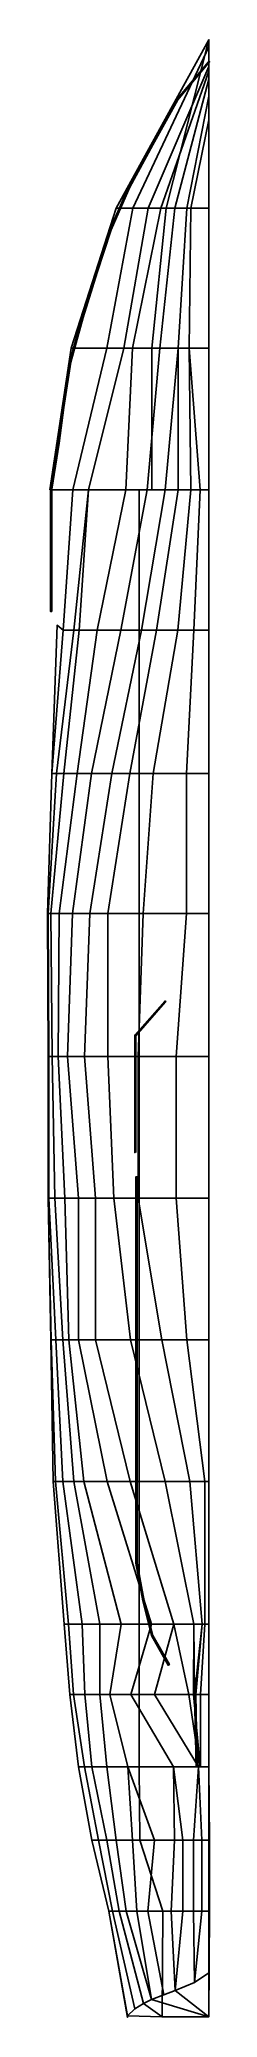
# Model space of a CAD drawing. Extents: x -5.2 to 0, y -31.7 to 31.7.
import ezdxf

# ---------------------------------------------------------------- set-up
doc = ezdxf.new("R2010")
doc.units = 0
doc.layers.add('H2', color=7, linetype='CONTINUOUS')
doc.layers.add('R2', color=6, linetype='CONTINUOUS')

msp = doc.modelspace()

# ---------------------------------------------------------------- linework, layer by layer
at = {"layer": 'H2'}
for points in [[(-1.37, 26.29, 3.19), (-2.98, 26.29, 3.1), (0, 31.68, 3.18), (0, 31.69, 3.26)], [(0, 31.68, 3.18), (-2.98, 26.29, 3.1), (-2.44, 26.29, 2.21), (0, 31.46, 2.21)], [(0, 31.69, 3.29), (0, 26.29, 3.21), (-1.37, 26.29, 3.19), (0, 31.69, 3.26)], [(0, 31.46, 2.21), (-2.44, 26.29, 2.21), (-1.95, 26.29, 1.33), (0, 30.83, -0.52)], [(0, 30.83, -0.52), (-1.95, 26.29, 1.33), (-1.54, 26.29, 0.32), (0, 30.68, -1.17)], [(0, 30.68, -1.17), (-1.54, 26.29, 0.32), (-1.1, 26.29, -0.99), (0, 30.42, -1.74)], [(0, 30.42, -1.74), (-1.1, 26.29, -0.99), (-0.71, 26.29, -2.39), (0, 29.88, -2.43)], [(0, 29.88, -2.43), (-0.71, 26.29, -2.39), (-0.58, 26.29, -2.75), (0, 29.12, -2.99)], [(0, 29.12, -2.99), (-0.58, 26.29, -2.75), (0, 26.29, -3.99), (0, 28.05, -3.47)], [(-1.83, 21.8, 3.02), (-4.42, 21.8, 2.89), (-2.98, 26.29, 3.1), (-1.37, 26.29, 3.19)], [(-2.98, 26.29, 3.1), (-4.42, 21.8, 2.89), (-3.27, 21.8, 0.99), (-2.44, 26.29, 2.21)], [(-2.44, 26.29, 2.21), (-3.27, 21.8, 0.99), (-2.73, 21.8, -0.06), (-1.95, 26.29, 1.33)], [(-1.95, 26.29, 1.33), (-2.73, 21.8, -0.06), (-2.45, 21.8, -0.68), (-1.54, 26.29, 0.32)], [(-1.54, 26.29, 0.32), (-2.45, 21.8, -0.68), (-1.58, 21.8, -2.53), (-1.1, 26.29, -0.99)], [(0, 26.29, 3.21), (0, 21.8, 3.05), (-1.83, 21.8, 3.02), (-1.37, 26.29, 3.19)], [(-1.1, 26.29, -0.99), (-1.58, 21.8, -2.53), (-0.99, 21.8, -3.59), (-0.71, 26.29, -2.39)], [(-0.71, 26.29, -2.39), (-0.99, 21.8, -3.59), (-0.64, 21.8, -4.13), (-0.58, 26.29, -2.75)], [(-0.58, 26.29, -2.75), (-0.64, 21.8, -4.13), (0, 21.8, -4.73), (0, 26.29, -3.99)], [(-4.42, 21.8, 2.89), (-5.1, 17.27, 2.68), (-4.36, 17.27, 0.86), (-3.27, 21.8, 0.99)], [(-1.83, 17.27, 2.89), (-5.1, 17.27, 2.68), (-4.42, 21.8, 2.89), (-1.83, 21.8, 3.02)], [(-3.27, 21.8, 0.99), (-4.36, 17.27, 0.86), (-3.86, 17.27, -0.19), (-2.73, 21.8, -0.06)], [(-2.73, 21.8, -0.06), (-3.86, 17.27, -0.19), (-2.67, 17.27, -2.46), (-2.45, 21.8, -0.68)], [(-2.45, 21.8, -0.68), (-2.67, 17.27, -2.46), (-1.98, 17.27, -3.51), (-1.58, 21.8, -2.53)], [(-1.58, 21.8, -2.53), (-1.98, 17.27, -3.51), (-1.4, 17.27, -4.15), (-0.99, 21.8, -3.59)], [(0, 21.8, 3.05), (0, 17.27, 2.92), (-1.83, 17.27, 2.89), (-1.83, 21.8, 3.02)], [(-0.99, 21.8, -3.59), (-1.4, 17.27, -4.15), (-0.99, 17.27, -4.49), (-0.99, 21.8, -3.59)], [(-0.99, 21.8, -3.59), (-0.99, 17.27, -4.49), (-0.58, 17.27, -4.73), (-0.64, 21.8, -4.13)], [(-0.64, 21.8, -4.13), (-0.58, 17.27, -4.73), (-0.28, 17.27, -4.84), (-0.64, 21.8, -4.13)], [(-0.64, 21.8, -4.13), (-0.28, 17.27, -4.84), (0, 17.27, -4.86), (0, 21.8, -4.73)], [(-2.24, 12.77, 0.69), (-4.67, 12.77, 0.57), (-4.36, 17.27, 0.86), (-2.24, 17.27, 0.86)], [(-4.36, 17.27, 0.86), (-4.67, 12.77, 0.57), (-4.33, 12.77, -0.76), (-3.86, 17.27, -0.19)], [(-3.86, 17.27, -0.19), (-4.33, 12.77, -0.76), (-4.16, 12.77, -1.26), (-3.86, 17.27, -0.19)], [(-3.86, 17.27, -0.19), (-4.16, 12.77, -1.26), (-3.58, 12.77, -2.5), (-2.67, 17.27, -2.46)], [(-2.67, 17.27, -2.46), (-3.58, 12.77, -2.5), (-2.83, 12.77, -3.55), (-1.98, 17.27, -3.51)], [(-1.98, 17.27, -3.51), (-2.83, 12.77, -3.55), (-2.16, 12.77, -4.19), (-1.4, 17.27, -4.15)], [(0, 17.27, 0.86), (0, 12.77, 0.72), (-2.24, 12.77, 0.69), (-2.24, 17.27, 0.86)], [(-1.4, 17.27, -4.15), (-2.16, 12.77, -4.19), (-1.68, 12.77, -4.5), (-0.99, 17.27, -4.49)], [(-0.99, 17.27, -4.49), (-1.68, 12.77, -4.5), (-1, 12.77, -4.77), (-0.58, 17.27, -4.73)], [(-0.58, 17.27, -4.73), (-1, 12.77, -4.77), (-0.49, 12.77, -4.88), (-0.28, 17.27, -4.84)], [(-0.28, 17.27, -4.84), (-0.49, 12.77, -4.88), (0, 12.77, -4.9), (0, 17.27, -4.86)], [(-2.24, 8.18, 0.66), (-5.04, 8.18, 0.5), (-4.67, 12.77, 0.57), (-2.24, 12.77, 0.69)], [(-4.67, 12.77, 0.57), (-5.04, 8.18, 0.5), (-4.89, 8.18, -0.78), (-4.33, 12.77, -0.76)], [(-4.33, 12.77, -0.76), (-4.89, 8.18, -0.78), (-4.65, 8.18, -1.8), (-4.16, 12.77, -1.26)], [(-4.16, 12.77, -1.26), (-4.65, 8.18, -1.8), (-4.22, 8.18, -2.87), (-3.58, 12.77, -2.5)], [(-3.58, 12.77, -2.5), (-4.22, 8.18, -2.87), (-3.77, 8.18, -3.57), (-2.83, 12.77, -3.55)], [(-2.83, 12.77, -3.55), (-3.77, 8.18, -3.57), (-3.11, 8.18, -4.21), (-2.16, 12.77, -4.19)], [(-2.16, 12.77, -4.19), (-3.11, 8.18, -4.21), (-2.54, 8.18, -4.52), (-1.68, 12.77, -4.5)], [(-1.68, 12.77, -4.5), (-2.54, 8.18, -4.52), (-1.79, 8.18, -4.73), (-1, 12.77, -4.77)], [(0, 12.77, 0.72), (0, 8.18, 0.7), (-2.24, 8.18, 0.66), (-2.24, 12.77, 0.69)], [(-1, 12.77, -4.77), (-1.79, 8.18, -4.73), (-0.72, 8.18, -4.86), (-0.49, 12.77, -4.88)], [(-0.49, 12.77, -4.88), (-0.72, 8.18, -4.86), (0, 8.18, -4.92), (0, 12.77, -4.9)], [(-2.24, 3.69, 0.57), (-5.18, 3.69, 0.4), (-5.04, 8.18, 0.5), (-2.24, 8.18, 0.66)], [(-5.04, 8.18, 0.5), (-5.18, 3.69, 0.4), (-5.15, 3.69, -1.42), (-4.89, 8.18, -0.78)], [(-4.89, 8.18, -0.78), (-5.15, 3.69, -1.42), (-5.07, 3.69, -2.17), (-4.65, 8.18, -1.8)], [(-4.65, 8.18, -1.8), (-5.07, 3.69, -2.17), (-4.8, 3.69, -3.09), (-4.22, 8.18, -2.87)], [(-4.22, 8.18, -2.87), (-4.8, 3.69, -3.09), (-4.38, 3.69, -3.78), (-3.77, 8.18, -3.57)], [(-3.77, 8.18, -3.57), (-4.38, 3.69, -3.78), (-3.82, 3.69, -4.25), (-3.11, 8.18, -4.21)], [(-3.11, 8.18, -4.21), (-3.82, 3.69, -4.25), (-3.24, 3.69, -4.51), (-2.54, 8.18, -4.52)], [(-2.54, 8.18, -4.52), (-3.24, 3.69, -4.51), (-2.11, 3.69, -4.79), (-1.79, 8.18, -4.73)], [(0, 8.18, 0.7), (0, 3.69, 0.63), (-2.24, 3.69, 0.57), (-2.24, 8.18, 0.66)], [(-1.79, 8.18, -4.73), (-2.11, 3.69, -4.79), (-0.72, 3.69, -4.99), (-0.72, 8.18, -4.86)], [(-0.72, 8.18, -4.86), (-0.72, 3.69, -4.99), (0, 3.69, -5.05), (0, 8.18, -4.92)], [(-5.18, 3.69, 0.4), (-5.14, -0.89, 0.48), (-5.13, -0.89, -1.41), (-5.15, 3.69, -1.42)], [(-2.24, -0.89, 0.65), (-5.14, -0.89, 0.48), (-5.18, 3.69, 0.4), (-2.24, 3.69, 0.57)], [(-5.15, 3.69, -1.42), (-5.13, -0.89, -1.41), (-5.03, -0.89, -2.33), (-5.07, 3.69, -2.17)], [(-5.07, 3.69, -2.17), (-5.03, -0.89, -2.33), (-4.83, -0.89, -3.08), (-4.8, 3.69, -3.09)], [(-4.8, 3.69, -3.09), (-4.83, -0.89, -3.08), (-4.53, -0.89, -3.63), (-4.38, 3.69, -3.78)], [(-4.38, 3.69, -3.78), (-4.53, -0.89, -3.63), (-3.99, -0.89, -4.12), (-3.82, 3.69, -4.25)], [(-3.82, 3.69, -4.25), (-3.99, -0.89, -4.12), (-3.24, -0.89, -4.45), (-3.24, 3.69, -4.51)], [(-3.24, 3.69, -4.51), (-3.24, -0.89, -4.45), (-2.27, -0.89, -4.73), (-2.11, 3.69, -4.79)], [(-2.11, 3.69, -4.79), (-2.27, -0.89, -4.73), (-1.05, -0.89, -4.94), (-0.72, 3.69, -4.99)], [(0, 3.69, 0.63), (0, -0.89, 0.71), (-2.24, -0.89, 0.65), (-2.24, 3.69, 0.57)], [(-0.72, 3.69, -4.99), (-1.05, -0.89, -4.94), (0, -0.89, -5.04), (0, 3.69, -5.05)], [(-5.14, -0.89, 0.48), (-5.16, -5.42, 0.51), (-5.13, -5.42, -1.38), (-5.13, -0.89, -1.41)], [(-2.24, -5.42, 0.68), (-5.16, -5.42, 0.51), (-5.14, -0.89, 0.48), (-2.24, -0.89, 0.65)], [(-5.13, -0.89, -1.41), (-5.13, -5.42, -1.38), (-4.94, -5.42, -2.3), (-5.03, -0.89, -2.33)], [(-5.03, -0.89, -2.33), (-4.94, -5.42, -2.3), (-4.62, -5.42, -3.05), (-4.83, -0.89, -3.08)], [(-4.83, -0.89, -3.08), (-4.62, -5.42, -3.05), (-4.18, -5.42, -3.6), (-4.53, -0.89, -3.63)], [(-4.53, -0.89, -3.63), (-4.18, -5.42, -3.6), (-3.64, -5.42, -4.09), (-3.99, -0.89, -4.12)], [(-3.99, -0.89, -4.12), (-3.64, -5.42, -4.09), (-3.05, -5.42, -4.41), (-3.24, -0.89, -4.45)], [(-3.24, -0.89, -4.45), (-3.05, -5.42, -4.41), (-2.27, -5.42, -4.7), (-2.27, -0.89, -4.73)], [(-2.27, -0.89, -4.73), (-2.27, -5.42, -4.7), (-1.05, -5.42, -4.91), (-1.05, -0.89, -4.94)], [(0, -0.89, 0.71), (0, -5.42, 0.74), (-2.24, -5.42, 0.68), (-2.24, -0.89, 0.65)], [(-1.05, -0.89, -4.94), (-1.05, -5.42, -4.91), (0, -5.42, -5.06), (0, -0.89, -5.04)], [(-5.16, -5.42, 0.51), (-5.07, -9.96, 0.7), (-5.06, -9.96, 0.38), (-5.16, -5.42, 0.51)], [(-2.24, -9.96, 0.81), (-5.07, -9.96, 0.7), (-5.16, -5.42, 0.51), (-2.24, -5.42, 0.68)], [(-5.16, -5.42, 0.51), (-5.06, -9.96, 0.38), (-4.91, -9.96, -0.7), (-5.13, -5.42, -1.38)], [(-5.13, -5.42, -1.38), (-4.91, -9.96, -0.7), (-4.68, -9.96, -1.57), (-4.94, -5.42, -2.3)], [(-4.94, -5.42, -2.3), (-4.68, -9.96, -1.57), (-4.49, -9.96, -2.01), (-4.62, -5.42, -3.05)], [(-4.62, -5.42, -3.05), (-4.49, -9.96, -2.01), (-4.18, -9.96, -2.55), (-4.18, -5.42, -3.6)], [(-4.18, -5.42, -3.6), (-4.18, -9.96, -2.55), (-3.64, -9.96, -3.2), (-3.64, -5.42, -4.09)], [(-3.64, -5.42, -4.09), (-3.64, -9.96, -3.2), (-2.52, -9.96, -4.1), (-3.05, -5.42, -4.41)], [(-3.05, -5.42, -4.41), (-2.52, -9.96, -4.1), (-1.51, -9.96, -4.7), (-2.27, -5.42, -4.7)], [(-2.27, -5.42, -4.7), (-1.51, -9.96, -4.7), (-0.71, -9.96, -4.97), (-1.05, -5.42, -4.91)], [(0, -5.42, 0.74), (0, -9.96, 0.87), (-2.24, -9.96, 0.81), (-2.24, -5.42, 0.68)], [(-1.05, -5.42, -4.91), (-0.71, -9.96, -4.97), (0, -9.96, -5.09), (0, -5.42, -5.06)], [(-2.24, -14.5, 1.04), (-4.99, -14.5, 0.93), (-5.07, -9.96, 0.7), (-2.24, -9.96, 0.81)], [(-5.07, -9.96, 0.7), (-4.99, -14.5, 0.93), (-4.92, -14.5, 0.35), (-5.06, -9.96, 0.38)], [(-5.06, -9.96, 0.38), (-4.92, -14.5, 0.35), (-4.68, -14.5, -0.58), (-4.91, -9.96, -0.7)], [(-4.91, -9.96, -0.7), (-4.68, -14.5, -0.58), (-4.33, -14.5, -1.26), (-4.68, -9.96, -1.57)], [(-4.68, -9.96, -1.57), (-4.33, -14.5, -1.26), (-4.01, -14.5, -1.77), (-4.49, -9.96, -2.01)], [(-4.49, -9.96, -2.01), (-4.01, -14.5, -1.77), (-3.26, -14.5, -2.58), (-4.18, -9.96, -2.55)], [(-4.18, -9.96, -2.55), (-3.26, -14.5, -2.58), (-2.53, -14.5, -3.23), (-3.64, -9.96, -3.2)], [(-3.64, -9.96, -3.2), (-2.53, -14.5, -3.23), (-1.4, -14.5, -4.13), (-2.52, -9.96, -4.1)], [(-2.52, -9.96, -4.1), (-1.4, -14.5, -4.13), (-0.61, -14.5, -4.73), (-1.51, -9.96, -4.7)], [(0, -9.96, 0.87), (0, -14.5, 1.08), (-2.24, -14.5, 1.04), (-2.24, -9.96, 0.81)], [(-1.51, -9.96, -4.7), (-0.61, -14.5, -4.73), (-0.13, -14.5, -5.1), (-0.71, -9.96, -4.97)], [(-0.71, -9.96, -4.97), (-0.13, -14.5, -5.1), (0, -14.5, -5.12), (0, -9.96, -5.09)], [(-2.24, -19.07, 1.36), (-4.64, -19.07, 1.26), (-4.99, -14.5, 0.93), (-2.24, -14.5, 1.04)], [(-4.99, -14.5, 0.93), (-4.64, -19.07, 1.26), (-4.5, -19.07, 0.73), (-4.92, -14.5, 0.35)], [(-4.92, -14.5, 0.35), (-4.5, -19.07, 0.73), (-4.06, -19.07, -0.25), (-4.68, -14.5, -0.58)], [(-4.68, -14.5, -0.58), (-4.06, -19.07, -0.25), (-3.5, -19.07, -1.07), (-4.33, -14.5, -1.26)], [(-4.33, -14.5, -1.26), (-3.5, -19.07, -1.07), (-2.82, -19.07, -1.8), (-4.01, -14.5, -1.77)], [(-4.01, -14.5, -1.77), (-2.82, -19.07, -1.8), (-1.84, -19.07, -2.61), (-3.26, -14.5, -2.58)], [(-3.26, -14.5, -2.58), (-1.84, -19.07, -2.61), (-1.13, -19.07, -3.26), (-2.53, -14.5, -3.23)], [(-2.53, -14.5, -3.23), (-1.13, -19.07, -3.26), (-0.49, -19.07, -4.16), (-1.4, -14.5, -4.13)], [(0, -14.5, 1.08), (0, -19.07, 1.4), (-2.24, -19.07, 1.36), (-2.24, -14.5, 1.04)], [(-1.4, -14.5, -4.13), (-0.49, -19.07, -4.16), (-0.22, -19.07, -4.76), (-0.61, -14.5, -4.73)], [(-0.61, -14.5, -4.73), (-0.22, -19.07, -4.76), (-0.13, -19.07, -5.13), (-0.13, -14.5, -5.1)], [(-0.13, -14.5, -5.1), (-0.13, -19.07, -5.13), (0, -19.07, -5.15), (0, -14.5, -5.12)], [(-2.24, -21.33, 1.53), (-4.46, -21.33, 1.43), (-4.64, -19.07, 1.26), (-2.24, -19.07, 1.36)], [(-4.64, -19.07, 1.26), (-4.46, -21.33, 1.43), (-4.34, -21.33, 1.01), (-4.5, -19.07, 0.73)], [(-4.5, -19.07, 0.73), (-4.34, -21.33, 1.01), (-3.98, -21.33, 0.27), (-4.06, -19.07, -0.25)], [(-4.06, -19.07, -0.25), (-3.98, -21.33, 0.27), (-3.5, -21.33, -0.43), (-3.5, -19.07, -1.07)], [(-3.5, -19.07, -1.07), (-3.5, -21.33, -0.43), (-3.18, -21.33, -0.8), (-2.82, -19.07, -1.8)], [(-2.82, -19.07, -1.8), (-3.18, -21.33, -0.8), (-2.5, -21.33, -1.5), (-1.84, -19.07, -2.61)], [(-1.84, -19.07, -2.61), (-2.5, -21.33, -1.5), (-1.75, -21.33, -2.15), (-1.13, -19.07, -3.26)], [(0, -19.07, 1.4), (0, -21.33, 1.57), (-2.24, -21.33, 1.53), (-2.24, -19.07, 1.36)], [(-1.13, -19.07, -3.26), (-1.75, -21.33, -2.15), (-0.65, -21.33, -3.05), (-1.13, -19.07, -3.26)], [(-1.13, -19.07, -3.26), (-0.65, -21.33, -3.05), (-0.5, -21.33, -3.22), (-0.49, -19.07, -4.16)], [(-0.49, -19.07, -4.16), (-0.5, -21.33, -3.22), (-0.47, -21.33, -3.35), (-0.49, -19.07, -4.16)], [(-0.49, -19.07, -4.16), (-0.47, -21.33, -3.35), (-0.47, -21.33, -3.57), (-0.22, -19.07, -4.76)], [(-0.22, -19.07, -4.76), (-0.47, -21.33, -3.57), (-0.42, -21.33, -3.74), (-0.22, -19.07, -4.76)], [(-0.22, -19.07, -4.76), (-0.42, -21.33, -3.74), (-0.27, -21.33, -3.94), (-0.13, -19.07, -5.13)], [(-0.13, -19.07, -5.13), (-0.27, -21.33, -3.94), (0, -21.33, -4.04), (0, -19.07, -5.15)], [(-4.46, -21.33, 1.43), (-4.18, -23.64, 1.67), (-3.99, -23.64, 1.17), (-4.34, -21.33, 1.01)], [(-2.24, -23.64, 1.78), (-4.18, -23.64, 1.67), (-4.46, -21.33, 1.43), (-2.24, -21.33, 1.53)], [(-4.34, -21.33, 1.01), (-3.99, -23.64, 1.17), (-3.75, -23.64, 0.72), (-3.98, -21.33, 0.27)], [(-3.98, -21.33, 0.27), (-3.75, -23.64, 0.72), (-3.27, -23.64, 0.04), (-3.5, -21.33, -0.43)], [(-3.5, -21.33, -0.43), (-3.27, -23.64, 0.04), (-2.6, -23.64, -0.64), (-3.18, -21.33, -0.8)], [(-3.18, -21.33, -0.8), (-2.6, -23.64, -0.64), (-1.14, -23.64, -1.81), (-2.5, -21.33, -1.5)], [(-2.5, -21.33, -1.5), (-1.14, -23.64, -1.81), (-0.34, -23.64, -2.56), (-1.75, -21.33, -2.15)], [(0, -21.33, 1.57), (0, -23.64, 1.84), (-2.24, -23.64, 1.78), (-2.24, -21.33, 1.53)], [(-1.75, -21.33, -2.15), (-0.34, -23.64, -2.56), (-0.3, -23.64, -2.66), (-0.65, -21.33, -3.05)], [(-0.65, -21.33, -3.05), (-0.3, -23.64, -2.66), (-0.28, -23.64, -2.94), (-0.5, -21.33, -3.22)], [(-0.5, -21.33, -3.22), (-0.28, -23.64, -2.94), (-0.41, -23.64, -3.34), (-0.47, -21.33, -3.35)], [(-0.47, -21.33, -3.35), (-0.41, -23.64, -3.34), (-0.41, -23.64, -3.47), (-0.47, -21.33, -3.57)], [(-0.47, -21.33, -3.57), (-0.41, -23.64, -3.47), (-0.38, -23.64, -3.58), (-0.42, -21.33, -3.74)], [(-0.42, -21.33, -3.74), (-0.38, -23.64, -3.58), (-0.27, -23.64, -3.78), (-0.27, -21.33, -3.94)], [(-0.27, -21.33, -3.94), (-0.27, -23.64, -3.78), (0, -23.64, -3.88), (0, -21.33, -4.04)], [(-2.22, -25.99, 2.02), (-3.76, -25.99, 1.94), (-4.18, -23.64, 1.67), (-2.24, -23.64, 1.78)], [(-4.18, -23.64, 1.67), (-3.76, -25.99, 1.94), (-3.54, -25.99, 1.39), (-3.99, -23.64, 1.17)], [(-3.99, -23.64, 1.17), (-3.54, -25.99, 1.39), (-3.27, -25.99, 0.94), (-3.75, -23.64, 0.72)], [(-3.75, -23.64, 0.72), (-3.27, -25.99, 0.94), (-2.97, -25.99, 0.52), (-3.27, -23.64, 0.04)], [(-3.27, -23.64, 0.04), (-2.97, -25.99, 0.52), (-2.45, -25.99, -0.04), (-2.6, -23.64, -0.64)], [(-2.6, -23.64, -0.64), (-1.75, -25.99, -0.66), (-1.11, -25.99, -1.16), (-1.14, -23.64, -1.81)], [(-2.6, -23.64, -0.64), (-2.45, -25.99, -0.04), (-1.75, -25.99, -0.66), (-2.6, -23.64, -0.64)], [(0, -23.64, 1.84), (0.02, -25.99, 2.06), (-2.22, -25.99, 2.02), (-2.24, -23.64, 1.78)], [(-1.14, -23.64, -1.81), (-0.84, -25.99, -1.34), (-0.5, -25.99, -1.55), (-0.34, -23.64, -2.56)], [(-1.14, -23.64, -1.81), (-1.11, -25.99, -1.16), (-0.84, -25.99, -1.34), (-1.14, -23.64, -1.81)], [(-0.34, -23.64, -2.56), (-0.5, -25.99, -1.55), (-0.23, -25.99, -1.66), (-0.34, -23.64, -2.56)], [(-0.34, -23.64, -2.56), (-0.23, -25.99, -1.66), (0, -25.99, -1.71), (0, -23.64, -2.81)], [(-3.76, -25.99, 1.94), (-3.21, -28.27, 2.2), (-3.09, -28.27, 1.84), (-3.54, -25.99, 1.39)], [(-1.48, -28.27, 2.29), (-3.21, -28.27, 2.2), (-3.76, -25.99, 1.94), (-2.22, -25.99, 2.02)], [(-3.54, -25.99, 1.39), (-3.09, -28.27, 1.84), (-2.88, -28.27, 1.44), (-3.27, -25.99, 0.94)], [(-3.27, -25.99, 0.94), (-2.88, -28.27, 1.44), (-2.66, -28.27, 1.12), (-2.97, -25.99, 0.52)], [(-2.97, -25.99, 0.52), (-2.66, -28.27, 1.12), (-2.31, -28.27, 0.72), (-2.45, -25.99, -0.04)], [(-2.45, -25.99, -0.04), (-2.31, -28.27, 0.72), (-1.96, -28.27, 0.38), (-1.75, -25.99, -0.66)], [(0.02, -25.99, 2.06), (0.02, -28.27, 2.32), (-1.48, -28.27, 2.29), (-2.22, -25.99, 2.02)], [(-1.75, -25.99, -0.66), (-1.96, -28.27, 0.38), (-1.21, -28.27, -0.23), (-1.11, -25.99, -1.16)], [(-1.11, -25.99, -1.16), (-1.21, -28.27, -0.23), (-0.84, -28.27, -0.46), (-0.84, -25.99, -1.34)], [(-0.84, -25.99, -1.34), (-0.84, -28.27, -0.46), (-0.5, -28.27, -0.67), (-0.5, -25.99, -1.55)], [(-0.5, -25.99, -1.55), (-0.5, -28.27, -0.67), (-0.23, -28.27, -0.83), (-0.23, -25.99, -1.66)], [(-0.23, -25.99, -1.66), (-0.23, -28.27, -0.83), (0, -28.27, -0.96), (0, -25.99, -1.71)], [(-3.21, -28.27, 2.2), (-2.61, -31.62, 2.47), (-2.38, -31.39, 1.92), (-3.09, -28.27, 1.84)], [(-1.5, -31.65, 2.58), (-2.61, -31.62, 2.47), (-3.21, -28.27, 2.2), (-1.48, -28.27, 2.29)], [(-3.09, -28.27, 1.84), (-2.38, -31.39, 1.92), (-2.1, -31.22, 1.52), (-2.88, -28.27, 1.44)], [(-2.88, -28.27, 1.44), (-2.1, -31.22, 1.52), (-1.84, -31.1, 1.2), (-2.66, -28.27, 1.12)], [(-2.66, -28.27, 1.12), (-1.84, -31.1, 1.2), (-1.84, -31.1, 1.2), (-2.31, -28.27, 0.72)], [(-2.31, -28.27, 0.72), (-1.84, -31.1, 1.2), (-1.45, -30.95, 0.8), (-1.96, -28.27, 0.38)], [(-1.96, -28.27, 0.38), (-1.45, -30.95, 0.8), (-1.08, -30.81, 0.46), (-1.21, -28.27, -0.23)], [(0.02, -28.27, 2.32), (0, -31.65, 2.58), (-1.5, -31.65, 2.58), (-1.48, -28.27, 2.29)], [(-1.21, -28.27, -0.23), (-1.08, -30.81, 0.46), (-1.08, -30.81, 0.46), (-0.84, -28.27, -0.46)], [(-0.84, -28.27, -0.46), (-1.08, -30.81, 0.46), (-0.47, -30.55, -0.02), (-0.5, -28.27, -0.67)], [(-0.5, -28.27, -0.67), (-0.47, -30.55, -0.02), (-0.47, -30.55, -0.02), (-0.23, -28.27, -0.83)], [(-0.23, -28.27, -0.83), (-0.47, -30.55, -0.02), (0, -30.24, -0.28), (0, -28.27, -0.96)], [(0, -30.24, -0.28), (-0.47, -30.55, -0.02), (-1.08, -30.81, 0.46), (0, -31.65, 2.58)], [(-1.08, -30.81, 0.46), (-1.45, -30.95, 0.8), (-1.84, -31.1, 1.2), (0, -31.65, 2.58)], [(-2.1, -31.22, 1.52), (-2.38, -31.39, 1.92), (-2.61, -31.62, 2.47), (-1.5, -31.65, 2.58)], [(-1.84, -31.1, 1.2), (-2.1, -31.22, 1.52), (-1.5, -31.65, 2.58), (0, -31.65, 2.58)]]:
    msp.add_3dface(points, dxfattribs=at)
at = {"layer": 'R2'}
for points in [[(0.02, 30.98, 4.23), (-1, 29.76, 4.18), (-1.04, 29.76, 4.18), (-0.02, 30.98, 4.23)], [(-0.02, 30.98, 4.23), (-1.04, 29.76, 4.18), (-1, 29.76, 4.18), (0.02, 30.98, 4.23)], [(-1.04, 29.76, 3.15), (-1.02, 29.78, 3.15), (-1.02, 29.78, 4.18), (-1.04, 29.76, 4.18)], [(-1.02, 29.78, 3.15), (-1, 29.76, 3.15), (-1, 29.76, 4.18), (-1.02, 29.78, 4.18)], [(-1, 29.76, 4.18), (-1.8, 28.32, 4.14), (-1.84, 28.32, 4.14), (-1.04, 29.76, 4.18)], [(-1.04, 29.76, 4.18), (-1.84, 28.32, 4.14), (-1.8, 28.32, 4.14), (-1, 29.76, 4.18)], [(-1.02, 29.74, 3.15), (-1.04, 29.76, 3.15), (-1.04, 29.76, 4.18), (-1.02, 29.74, 4.18)], [(-1, 29.76, 3.15), (-1.02, 29.74, 3.15), (-1.02, 29.74, 4.18), (-1, 29.76, 4.18)], [(-1.84, 28.32, 4.14), (-2.58, 26.96, 4.1), (-2.54, 26.96, 4.1), (-1.8, 28.32, 4.14)], [(-1.8, 28.32, 4.14), (-2.54, 26.96, 4.1), (-2.58, 26.96, 4.1), (-1.84, 28.32, 4.14)], [(-1.84, 28.32, 3.11), (-1.82, 28.34, 3.11), (-1.82, 28.34, 4.14), (-1.84, 28.32, 4.14)], [(-1.82, 28.3, 3.11), (-1.84, 28.32, 3.11), (-1.84, 28.32, 4.14), (-1.82, 28.3, 4.14)], [(-1.82, 28.34, 3.11), (-1.8, 28.32, 3.11), (-1.8, 28.32, 4.14), (-1.82, 28.34, 4.14)], [(-1.8, 28.32, 3.11), (-1.82, 28.3, 3.11), (-1.82, 28.3, 4.14), (-1.8, 28.32, 4.14)], [(-2.54, 26.96, 4.1), (-3.14, 25.6, 4.1), (-3.18, 25.6, 4.1), (-2.58, 26.96, 4.1)], [(-2.58, 26.96, 4.1), (-3.18, 25.6, 4.1), (-3.14, 25.6, 4.1), (-2.54, 26.96, 4.1)], [(-2.58, 26.96, 3.07), (-2.56, 26.98, 3.07), (-2.56, 26.98, 4.1), (-2.58, 26.96, 4.1)], [(-2.56, 26.94, 3.07), (-2.58, 26.96, 3.07), (-2.58, 26.96, 4.1), (-2.56, 26.94, 4.1)], [(-2.56, 26.98, 3.07), (-2.54, 26.96, 3.07), (-2.54, 26.96, 4.1), (-2.56, 26.98, 4.1)], [(-2.54, 26.96, 3.07), (-2.56, 26.94, 3.07), (-2.56, 26.94, 4.1), (-2.54, 26.96, 4.1)], [(-3.18, 25.6, 4.1), (-3.62, 24.23, 4.05), (-3.58, 24.23, 4.05), (-3.14, 25.6, 4.1)], [(-3.14, 25.6, 4.1), (-3.58, 24.23, 4.05), (-3.62, 24.23, 4.05), (-3.18, 25.6, 4.1)], [(-3.18, 25.6, 3.07), (-3.16, 25.62, 3.07), (-3.16, 25.62, 4.1), (-3.18, 25.6, 4.1)], [(-3.16, 25.58, 3.07), (-3.18, 25.6, 3.07), (-3.18, 25.6, 4.1), (-3.16, 25.58, 4.1)], [(-3.16, 25.62, 3.07), (-3.14, 25.6, 3.07), (-3.14, 25.6, 4.1), (-3.16, 25.62, 4.1)], [(-3.14, 25.6, 3.07), (-3.16, 25.58, 3.07), (-3.16, 25.58, 4.1), (-3.14, 25.6, 4.1)], [(-3.58, 24.23, 4.05), (-4.03, 22.79, 4.02), (-4.07, 22.79, 4.02), (-3.62, 24.23, 4.05)], [(-3.62, 24.23, 4.05), (-4.07, 22.79, 4.02), (-4.03, 22.79, 4.02), (-3.58, 24.23, 4.05)], [(-3.62, 24.23, 3), (-3.6, 24.25, 3), (-3.6, 24.25, 4.05), (-3.62, 24.23, 4.05)], [(-3.6, 24.21, 3), (-3.62, 24.23, 3), (-3.62, 24.23, 4.05), (-3.6, 24.21, 4.05)], [(-3.6, 24.25, 3), (-3.58, 24.23, 3), (-3.58, 24.23, 4.05), (-3.6, 24.25, 4.05)], [(-3.58, 24.23, 3), (-3.6, 24.21, 3), (-3.6, 24.21, 4.05), (-3.58, 24.23, 4.05)], [(-4.07, 22.79, 2.94), (-4.05, 22.81, 2.94), (-4.05, 22.81, 4.02), (-4.07, 22.79, 4.02)], [(-4.05, 22.81, 2.94), (-4.03, 22.79, 2.94), (-4.03, 22.79, 4.02), (-4.05, 22.81, 4.02)], [(-4.07, 22.79, 4.02), (-4.47, 21.36, 4), (-4.43, 21.36, 4), (-4.03, 22.79, 4.02)], [(-4.03, 22.79, 4.02), (-4.43, 21.36, 4), (-4.47, 21.36, 4), (-4.07, 22.79, 4.02)], [(-4.05, 22.77, 2.94), (-4.07, 22.79, 2.94), (-4.07, 22.79, 4.02), (-4.05, 22.77, 4.02)], [(-4.03, 22.79, 2.94), (-4.05, 22.77, 2.94), (-4.05, 22.77, 4.02), (-4.03, 22.79, 4.02)], [(-4.47, 21.36, 4), (-4.69, 19.9, 3.93), (-4.65, 19.9, 3.93), (-4.43, 21.36, 4)], [(-4.43, 21.36, 4), (-4.65, 19.9, 3.93), (-4.69, 19.9, 3.93), (-4.47, 21.36, 4)], [(-4.47, 21.36, 2.87), (-4.45, 21.38, 2.87), (-4.45, 21.38, 4), (-4.47, 21.36, 4)], [(-4.45, 21.34, 2.87), (-4.47, 21.36, 2.87), (-4.47, 21.36, 4), (-4.45, 21.34, 4)], [(-4.45, 21.38, 2.87), (-4.43, 21.36, 2.87), (-4.43, 21.36, 4), (-4.45, 21.38, 4)], [(-4.43, 21.36, 2.87), (-4.45, 21.34, 2.87), (-4.45, 21.34, 4), (-4.43, 21.36, 4)], [(-4.69, 19.9, 3.93), (-4.84, 18.76, 3.93), (-4.8, 18.76, 3.93), (-4.65, 19.9, 3.93)], [(-4.65, 19.9, 3.93), (-4.8, 18.76, 3.93), (-4.84, 18.76, 3.93), (-4.69, 19.9, 3.93)], [(-4.69, 19.9, 2.8), (-4.67, 19.92, 2.8), (-4.67, 19.92, 3.93), (-4.69, 19.9, 3.93)], [(-4.67, 19.88, 2.8), (-4.69, 19.9, 2.8), (-4.69, 19.9, 3.93), (-4.67, 19.88, 3.93)], [(-4.67, 19.92, 2.8), (-4.65, 19.9, 2.8), (-4.65, 19.9, 3.93), (-4.67, 19.92, 3.93)], [(-4.65, 19.9, 2.8), (-4.67, 19.88, 2.8), (-4.67, 19.88, 3.93), (-4.65, 19.9, 3.93)], [(-4.8, 18.76, 3.93), (-5.04, 17.29, 3.87), (-5.08, 17.29, 3.87), (-4.84, 18.76, 3.93)], [(-4.84, 18.76, 3.93), (-5.08, 17.29, 3.87), (-5.04, 17.29, 3.87), (-4.8, 18.76, 3.93)], [(-4.84, 18.76, 2.74), (-4.82, 18.78, 2.74), (-4.82, 18.78, 3.93), (-4.84, 18.76, 3.93)], [(-4.82, 18.74, 2.74), (-4.84, 18.76, 2.74), (-4.84, 18.76, 3.93), (-4.82, 18.74, 3.93)], [(-4.82, 18.78, 2.74), (-4.8, 18.76, 2.74), (-4.8, 18.76, 3.93), (-4.82, 18.78, 3.93)], [(-4.8, 18.76, 2.74), (-4.82, 18.74, 2.74), (-4.82, 18.74, 3.93), (-4.8, 18.76, 3.93)], [(-5.08, 17.29, 2.68), (-5.06, 17.31, 2.68), (-5.06, 17.31, 3.87), (-5.08, 17.29, 3.87)], [(-5.08, 17.29, 3.87), (-5.08, 13.37, 3.87), (-5.04, 13.37, 3.87), (-5.04, 17.29, 3.87)], [(-5.04, 17.29, 3.87), (-5.04, 13.37, 3.87), (-5.08, 13.37, 3.87), (-5.08, 17.29, 3.87)], [(-5.06, 17.27, 2.68), (-5.08, 17.29, 2.68), (-5.08, 17.29, 3.87), (-5.06, 17.27, 3.87)], [(-5.06, 17.31, 2.68), (-5.04, 17.29, 2.68), (-5.04, 17.29, 3.87), (-5.06, 17.31, 3.87)], [(-5.04, 17.29, 2.68), (-5.06, 17.27, 2.68), (-5.06, 17.27, 3.87), (-5.04, 17.29, 3.87)], [(-5.08, 15.27, 2.68), (-5.06, 15.29, 2.68), (-5.06, 15.29, 3.87), (-5.08, 15.27, 3.87)], [(-5.06, 15.25, 2.68), (-5.08, 15.27, 2.68), (-5.08, 15.27, 3.87), (-5.06, 15.25, 3.87)], [(-5.06, 15.29, 2.68), (-5.04, 15.27, 2.68), (-5.04, 15.27, 3.87), (-5.06, 15.29, 3.87)], [(-5.04, 15.27, 2.68), (-5.06, 15.25, 2.68), (-5.06, 15.25, 3.87), (-5.04, 15.27, 3.87)], [(-5.08, 13.4, 2.68), (-5.06, 13.42, 2.68), (-5.06, 13.42, 3.87), (-5.08, 13.4, 3.87)], [(-5.06, 13.38, 2.68), (-5.08, 13.4, 2.68), (-5.08, 13.4, 3.87), (-5.06, 13.38, 3.87)], [(-5.06, 13.42, 2.68), (-5.04, 13.4, 2.68), (-5.04, 13.4, 3.87), (-5.06, 13.42, 3.87)], [(-5.04, 13.4, 2.68), (-5.06, 13.38, 2.68), (-5.06, 13.38, 3.87), (-5.04, 13.4, 3.87)], [(-4.871, 12.929, 1.554), (-5.04, 8.18, 1.57), (-5.04, 8.18, 0.5), (-4.67, 12.77, 0.57)], [(-4.67, 12.77, 0.57), (-5.04, 8.18, 0.5), (-5.04, 8.18, 1.57), (-4.871, 12.929, 1.554)], [(-5.04, 8.18, 1.57), (-5.18, 3.69, 1.57), (-5.18, 3.69, 0.4), (-5.04, 8.18, 0.5)], [(-5.04, 8.18, 0.5), (-5.18, 3.69, 0.4), (-5.18, 3.69, 1.57), (-5.04, 8.18, 1.57)], [(-5.18, 3.69, 0.4), (-5.16, -0.89, 0.48), (-5.16, -0.89, 1.6), (-5.18, 3.69, 1.57)], [(-5.18, 3.69, 1.57), (-5.16, -0.89, 1.6), (-5.16, -0.89, 0.48), (-5.18, 3.69, 0.4)], [(-1.42, 0.89, 4.88), (-2.38, -0.2, 4.88), (-2.34, -0.22, 4.88), (-1.4, 0.85, 4.88)], [(-1.4, 0.85, 4.88), (-2.34, -0.22, 4.88), (-2.38, -0.2, 4.88), (-1.42, 0.89, 4.88)], [(-1.42, 0.87, 3.71), (-1.4, 0.89, 3.71), (-1.4, 0.89, 4.88), (-1.42, 0.87, 4.88)], [(-1.4, 0.85, 3.71), (-1.42, 0.87, 3.71), (-1.42, 0.87, 4.88), (-1.4, 0.85, 4.88)], [(-1.4, 0.89, 3.71), (-1.38, 0.87, 3.71), (-1.38, 0.87, 4.88), (-1.4, 0.89, 4.88)], [(-1.38, 0.87, 3.71), (-1.4, 0.85, 3.71), (-1.4, 0.85, 4.88), (-1.38, 0.87, 4.88)], [(-2.38, -0.22, 3.71), (-2.36, -0.2, 3.71), (-2.36, -0.2, 4.88), (-2.38, -0.22, 4.88)], [(-2.38, -0.2, 4.88), (-2.38, -3.97, 4.88), (-2.34, -3.94, 4.88), (-2.34, -0.22, 4.88)], [(-2.34, -0.22, 4.88), (-2.34, -3.94, 4.88), (-2.38, -3.97, 4.88), (-2.38, -0.2, 4.88)], [(-2.36, -0.24, 3.71), (-2.38, -0.22, 3.71), (-2.38, -0.22, 4.88), (-2.36, -0.24, 4.88)], [(-2.36, -0.2, 3.71), (-2.34, -0.22, 3.71), (-2.34, -0.22, 4.88), (-2.36, -0.2, 4.88)], [(-2.34, -0.22, 3.71), (-2.36, -0.24, 3.71), (-2.36, -0.24, 4.88), (-2.34, -0.22, 4.88)], [(-5.16, -0.89, 0.48), (-5.16, -5.42, 0.51), (-5.16, -5.42, 1.71), (-5.16, -0.89, 1.6)], [(-5.16, -0.89, 1.6), (-5.16, -5.42, 1.71), (-5.16, -5.42, 0.51), (-5.16, -0.89, 0.48)], [(-2.38, -1.65, 3.71), (-2.36, -1.63, 3.71), (-2.36, -1.63, 4.88), (-2.38, -1.65, 4.88)], [(-2.36, -1.67, 3.71), (-2.38, -1.65, 3.71), (-2.38, -1.65, 4.88), (-2.36, -1.67, 4.88)], [(-2.36, -1.63, 3.71), (-2.34, -1.65, 3.71), (-2.34, -1.65, 4.88), (-2.36, -1.63, 4.88)], [(-2.34, -1.65, 3.71), (-2.36, -1.67, 3.71), (-2.36, -1.67, 4.88), (-2.34, -1.65, 4.88)], [(-2.38, -2.8, 3.71), (-2.36, -2.78, 3.71), (-2.36, -2.78, 4.88), (-2.38, -2.8, 4.88)], [(-2.36, -2.82, 3.71), (-2.38, -2.8, 3.71), (-2.38, -2.8, 4.88), (-2.36, -2.82, 4.88)], [(-2.36, -2.78, 3.71), (-2.34, -2.8, 3.71), (-2.34, -2.8, 4.88), (-2.36, -2.78, 4.88)], [(-2.34, -2.8, 3.71), (-2.36, -2.82, 3.71), (-2.36, -2.82, 4.88), (-2.34, -2.8, 4.88)], [(-2.38, -3.94, 3.71), (-2.36, -3.92, 3.71), (-2.36, -3.92, 4.88), (-2.38, -3.94, 4.88)], [(-2.36, -3.96, 3.71), (-2.38, -3.94, 3.71), (-2.38, -3.94, 4.88), (-2.36, -3.96, 4.88)], [(-2.36, -3.92, 3.71), (-2.34, -3.94, 3.71), (-2.34, -3.94, 4.88), (-2.36, -3.92, 4.88)], [(-2.34, -3.94, 3.71), (-2.36, -3.96, 3.71), (-2.36, -3.96, 4.88), (-2.34, -3.94, 4.88)], [(-2.34, -4.76, 2.85), (-2.32, -4.74, 2.85), (-2.32, -4.74, 3.87), (-2.34, -4.76, 3.87)], [(-2.3, -4.74, 3.87), (-2.3, -6.08, 3.93), (-2.34, -6.08, 3.93), (-2.34, -4.74, 3.87)], [(-2.34, -4.74, 3.87), (-2.34, -6.08, 3.93), (-2.3, -6.08, 3.93), (-2.3, -4.74, 3.87)], [(-2.32, -4.78, 2.85), (-2.34, -4.76, 2.85), (-2.34, -4.76, 3.87), (-2.32, -4.78, 3.87)], [(-2.32, -4.74, 2.85), (-2.3, -4.76, 2.85), (-2.3, -4.76, 3.87), (-2.32, -4.74, 3.87)], [(-2.3, -4.76, 2.85), (-2.32, -4.78, 2.85), (-2.32, -4.78, 3.87), (-2.3, -4.76, 3.87)], [(-5.16, -5.42, 0.51), (-5.07, -9.96, 0.7), (-5.07, -9.96, 1.93), (-5.16, -5.42, 1.71)], [(-5.16, -5.42, 1.71), (-5.07, -9.96, 1.93), (-5.07, -9.96, 0.7), (-5.16, -5.42, 0.51)], [(-2.34, -6.08, 2.91), (-2.32, -6.06, 2.91), (-2.32, -6.06, 3.93), (-2.34, -6.08, 3.93)], [(-2.32, -6.1, 2.91), (-2.34, -6.08, 2.91), (-2.34, -6.08, 3.93), (-2.32, -6.1, 3.93)], [(-2.34, -6.08, 3.93), (-2.34, -7.16, 3.98), (-2.3, -7.16, 3.98), (-2.3, -6.08, 3.93)], [(-2.3, -6.08, 3.93), (-2.3, -7.16, 3.98), (-2.34, -7.16, 3.98), (-2.34, -6.08, 3.93)], [(-2.32, -6.06, 2.91), (-2.3, -6.08, 2.91), (-2.3, -6.08, 3.93), (-2.32, -6.06, 3.93)], [(-2.3, -6.08, 2.91), (-2.32, -6.1, 2.91), (-2.32, -6.1, 3.93), (-2.3, -6.08, 3.93)], [(-2.34, -7.16, 2.96), (-2.32, -7.14, 2.96), (-2.32, -7.14, 3.98), (-2.34, -7.16, 3.98)], [(-2.34, -7.16, 3.98), (-2.34, -8.37, 4.04), (-2.3, -8.37, 4.04), (-2.3, -7.16, 3.98)], [(-2.3, -7.16, 3.98), (-2.3, -8.37, 4.04), (-2.34, -8.37, 4.04), (-2.34, -7.16, 3.98)], [(-2.32, -7.18, 2.96), (-2.34, -7.16, 2.96), (-2.34, -7.16, 3.98), (-2.32, -7.18, 3.98)], [(-2.32, -7.14, 2.96), (-2.3, -7.16, 2.96), (-2.3, -7.16, 3.98), (-2.32, -7.14, 3.98)], [(-2.3, -7.16, 2.96), (-2.32, -7.18, 2.96), (-2.32, -7.18, 3.98), (-2.3, -7.16, 3.98)], [(-2.34, -8.37, 3.02), (-2.32, -8.35, 3.02), (-2.32, -8.35, 4.04), (-2.34, -8.37, 4.04)], [(-2.32, -8.39, 3.02), (-2.34, -8.37, 3.02), (-2.34, -8.37, 4.04), (-2.32, -8.39, 4.04)], [(-2.34, -8.37, 4.04), (-2.34, -9.91, 4.12), (-2.3, -9.91, 4.12), (-2.3, -8.37, 4.04)], [(-2.3, -8.37, 4.04), (-2.3, -9.91, 4.12), (-2.34, -9.91, 4.12), (-2.34, -8.37, 4.04)], [(-2.32, -8.35, 3.02), (-2.3, -8.37, 3.02), (-2.3, -8.37, 4.04), (-2.32, -8.35, 4.04)], [(-2.3, -8.37, 3.02), (-2.32, -8.39, 3.02), (-2.32, -8.39, 4.04), (-2.3, -8.37, 4.04)], [(-5.07, -9.96, 1.93), (-4.99, -14.5, 2.18), (-4.99, -14.5, 0.93), (-5.07, -9.96, 0.7)], [(-5.07, -9.96, 0.7), (-4.99, -14.5, 0.93), (-4.99, -14.5, 2.18), (-5.07, -9.96, 1.93)], [(-2.34, -9.91, 3.1), (-2.32, -9.89, 3.1), (-2.32, -9.89, 4.12), (-2.34, -9.91, 4.12)], [(-2.32, -9.93, 3.1), (-2.34, -9.91, 3.1), (-2.34, -9.91, 4.12), (-2.32, -9.93, 4.12)], [(-2.34, -9.91, 4.12), (-2.34, -11.11, 4.19), (-2.3, -11.11, 4.19), (-2.3, -9.91, 4.12)], [(-2.3, -9.91, 4.12), (-2.3, -11.11, 4.19), (-2.34, -11.11, 4.19), (-2.34, -9.91, 4.12)], [(-2.32, -9.89, 3.1), (-2.3, -9.91, 3.1), (-2.3, -9.91, 4.12), (-2.32, -9.89, 4.12)], [(-2.3, -9.91, 3.1), (-2.32, -9.93, 3.1), (-2.32, -9.93, 4.12), (-2.3, -9.91, 4.12)], [(-2.34, -11.11, 3.17), (-2.32, -11.09, 3.17), (-2.32, -11.09, 4.19), (-2.34, -11.11, 4.19)], [(-2.3, -11.11, 4.19), (-2.3, -12.71, 4.27), (-2.34, -12.71, 4.27), (-2.34, -11.11, 4.19)], [(-2.34, -11.11, 4.19), (-2.34, -12.71, 4.27), (-2.3, -12.71, 4.27), (-2.3, -11.11, 4.19)], [(-2.32, -11.13, 3.17), (-2.34, -11.11, 3.17), (-2.34, -11.11, 4.19), (-2.32, -11.13, 4.19)], [(-2.32, -11.09, 3.17), (-2.3, -11.11, 3.17), (-2.3, -11.11, 4.19), (-2.32, -11.09, 4.19)], [(-2.3, -11.11, 3.17), (-2.32, -11.13, 3.17), (-2.32, -11.13, 4.19), (-2.3, -11.11, 4.19)], [(-2.34, -12.71, 3.25), (-2.32, -12.69, 3.25), (-2.32, -12.69, 4.27), (-2.34, -12.71, 4.27)], [(-2.34, -12.71, 4.27), (-2.34, -14.1, 4.35), (-2.3, -14.1, 4.35), (-2.3, -12.71, 4.27)], [(-2.3, -12.71, 4.27), (-2.3, -14.1, 4.35), (-2.34, -14.1, 4.35), (-2.34, -12.71, 4.27)], [(-2.32, -12.73, 3.25), (-2.34, -12.71, 3.25), (-2.34, -12.71, 4.27), (-2.32, -12.73, 4.27)], [(-2.32, -12.69, 3.25), (-2.3, -12.71, 3.25), (-2.3, -12.71, 4.27), (-2.32, -12.69, 4.27)], [(-2.3, -12.71, 3.25), (-2.32, -12.73, 3.25), (-2.32, -12.73, 4.27), (-2.3, -12.71, 4.27)], [(-4.99, -14.5, 2.18), (-4.64, -19.07, 2.54), (-4.64, -19.07, 1.26), (-4.99, -14.5, 0.93)], [(-4.99, -14.5, 0.93), (-4.64, -19.07, 1.26), (-4.64, -19.07, 2.54), (-4.99, -14.5, 2.18)], [(-2.34, -14.1, 3.33), (-2.32, -14.08, 3.33), (-2.32, -14.08, 4.35), (-2.34, -14.1, 4.35)], [(-2.3, -14.1, 4.35), (-2.3, -15.49, 4.43), (-2.34, -15.49, 4.43), (-2.34, -14.1, 4.35)], [(-2.34, -14.1, 4.35), (-2.34, -15.49, 4.43), (-2.3, -15.49, 4.43), (-2.3, -14.1, 4.35)], [(-2.32, -14.12, 3.33), (-2.34, -14.1, 3.33), (-2.34, -14.1, 4.35), (-2.32, -14.12, 4.35)], [(-2.32, -14.08, 3.33), (-2.3, -14.1, 3.33), (-2.3, -14.1, 4.35), (-2.32, -14.08, 4.35)], [(-2.3, -14.1, 3.33), (-2.32, -14.12, 3.33), (-2.32, -14.12, 4.35), (-2.3, -14.1, 4.35)], [(-2.34, -15.49, 3.41), (-2.32, -15.47, 3.41), (-2.32, -15.47, 4.43), (-2.34, -15.49, 4.43)], [(-2.3, -15.49, 4.43), (-2.3, -17.12, 4.57), (-2.34, -17.12, 4.57), (-2.34, -15.49, 4.43)], [(-2.34, -15.49, 4.43), (-2.34, -17.12, 4.57), (-2.3, -17.12, 4.57), (-2.3, -15.49, 4.43)], [(-2.32, -15.51, 3.41), (-2.34, -15.49, 3.41), (-2.34, -15.49, 4.43), (-2.32, -15.51, 4.43)], [(-2.32, -15.47, 3.41), (-2.3, -15.49, 3.41), (-2.3, -15.49, 4.43), (-2.32, -15.47, 4.43)], [(-2.3, -15.49, 3.41), (-2.32, -15.51, 3.41), (-2.32, -15.51, 4.43), (-2.3, -15.49, 4.43)], [(-2.34, -17.12, 3.55), (-2.32, -17.1, 3.55), (-2.32, -17.1, 4.57), (-2.34, -17.12, 4.57)], [(-2.32, -17.1, 3.55), (-2.3, -17.12, 3.55), (-2.3, -17.12, 4.57), (-2.32, -17.1, 4.57)], [(-2.32, -17.14, 3.55), (-2.34, -17.12, 3.55), (-2.34, -17.12, 4.57), (-2.32, -17.14, 4.57)], [(-2.34, -17.12, 4.57), (-2.12, -18.32, 4.68), (-2.08, -18.32, 4.68), (-2.3, -17.12, 4.57)], [(-2.3, -17.12, 4.57), (-2.08, -18.32, 4.68), (-2.12, -18.32, 4.68), (-2.34, -17.12, 4.57)], [(-2.3, -17.12, 3.55), (-2.32, -17.14, 3.55), (-2.32, -17.14, 4.57), (-2.3, -17.12, 4.57)], [(-2.12, -18.32, 3.66), (-2.1, -18.3, 3.66), (-2.1, -18.3, 4.68), (-2.12, -18.32, 4.68)], [(-2.1, -18.34, 3.66), (-2.12, -18.32, 3.66), (-2.12, -18.32, 4.68), (-2.1, -18.34, 4.68)], [(-2.12, -18.32, 4.68), (-1.84, -19.43, 4.79), (-1.8, -19.43, 4.79), (-2.08, -18.32, 4.68)], [(-2.08, -18.32, 4.68), (-1.8, -19.43, 4.79), (-1.84, -19.43, 4.79), (-2.12, -18.32, 4.68)], [(-2.1, -18.3, 3.66), (-2.08, -18.32, 3.66), (-2.08, -18.32, 4.68), (-2.1, -18.3, 4.68)], [(-2.08, -18.32, 3.66), (-2.1, -18.34, 3.66), (-2.1, -18.34, 4.68), (-2.08, -18.32, 4.68)], [(-4.64, -19.07, 2.54), (-4.46, -21.33, 2.73), (-4.46, -21.33, 1.43), (-4.64, -19.07, 1.26)], [(-4.64, -19.07, 1.26), (-4.46, -21.33, 1.43), (-4.46, -21.33, 2.73), (-4.64, -19.07, 2.54)], [(-1.84, -19.43, 3.77), (-1.82, -19.41, 3.77), (-1.82, -19.41, 4.79), (-1.84, -19.43, 4.79)], [(-1.82, -19.45, 3.77), (-1.84, -19.43, 3.77), (-1.84, -19.43, 4.79), (-1.82, -19.45, 4.79)], [(-1.84, -19.43, 4.79), (-1.31, -20.39, 4.88), (-1.27, -20.36, 4.88), (-1.8, -19.43, 4.79)], [(-1.8, -19.43, 4.79), (-1.27, -20.36, 4.88), (-1.31, -20.39, 4.88), (-1.84, -19.43, 4.79)], [(-1.82, -19.41, 3.77), (-1.8, -19.43, 3.77), (-1.8, -19.43, 4.79), (-1.82, -19.41, 4.79)], [(-1.8, -19.43, 3.77), (-1.82, -19.45, 3.77), (-1.82, -19.45, 4.79), (-1.8, -19.43, 4.79)], [(-1.31, -20.36, 3.86), (-1.29, -20.34, 3.86), (-1.29, -20.34, 4.88), (-1.31, -20.36, 4.88)], [(-1.29, -20.38, 3.86), (-1.31, -20.36, 3.86), (-1.31, -20.36, 4.88), (-1.29, -20.38, 4.88)], [(-1.29, -20.34, 3.86), (-1.27, -20.36, 3.86), (-1.27, -20.36, 4.88), (-1.29, -20.34, 4.88)], [(-1.27, -20.36, 3.86), (-1.29, -20.38, 3.86), (-1.29, -20.38, 4.88), (-1.27, -20.36, 4.88)], [(-4.46, -21.33, 1.43), (-4.18, -23.64, 1.67), (-4.18, -23.64, 2.97), (-4.46, -21.33, 2.73)], [(-4.46, -21.33, 2.73), (-4.18, -23.64, 2.97), (-4.18, -23.64, 1.67), (-4.46, -21.33, 1.43)], [(-4.18, -23.64, 1.67), (-3.76, -25.99, 1.94), (-3.76, -25.99, 3.21), (-4.18, -23.64, 2.97)], [(-4.18, -23.64, 2.97), (-3.76, -25.99, 3.21), (-3.76, -25.99, 1.94), (-4.18, -23.64, 1.67)], [(-3.76, -25.99, 3.21), (-3.21, -28.27, 3.5), (-3.21, -28.27, 2.2), (-3.76, -25.99, 1.94)], [(-3.76, -25.99, 1.94), (-3.21, -28.27, 2.2), (-3.21, -28.27, 3.5), (-3.76, -25.99, 3.21)], [(-3.21, -28.27, 3.5), (-2.61, -31.67, 3.94), (-2.61, -31.62, 2.47), (-3.21, -28.27, 2.2)], [(-3.21, -28.27, 2.2), (-2.61, -31.62, 2.47), (-2.61, -31.67, 3.94), (-3.21, -28.27, 3.5)]]:
    msp.add_3dface(points, dxfattribs=at)

doc.saveas('drawing.dxf')
